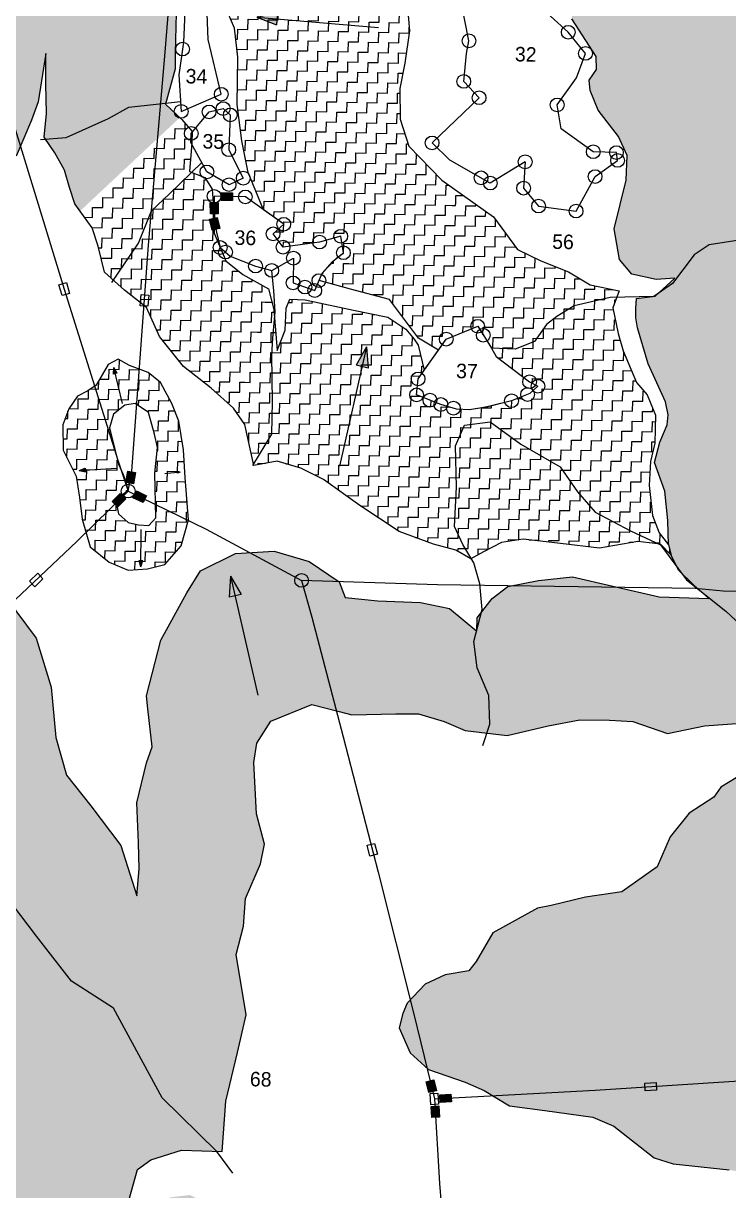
# Model space of a CAD drawing. Header units: metres. Extents: x 295578 to 298229, y 2015397 to 2018945.
# Drawn here: x 297171 to 297608, y 2016627 to 2017348 of the extents above; entities that cross this region are included whole.
import ezdxf
from ezdxf.enums import TextEntityAlignment as Align

# ---------------------------------------------------------------- set-up
doc = ezdxf.new("R2010")
doc.units = ezdxf.units.M
for name, color, linetype in [('LINE_WATER', 4, 'Continuous'), ('POLY_HATCH', 12, 'Continuous'), ('POLY_PARCEL', 6, 'Continuous'), ('SYM_ARROW', 1, 'Continuous'), ('SYM_STONE', 1, 'Continuous'), ('TEXT_PARCEL', 7, 'Continuous')]:
    doc.layers.add(name, color=color, linetype=linetype)
doc.styles.add('TEXT_MAP', font='KRDEV050.TTF', dxfattribs={"height": 1.8})
pattern_1 = [(358.71647, (295310.87, 2014951.165), (6.372637, 6.093331), [6.234548, -6.234548]), (88.71647, (295317.103, 2014951.025), (-6.093331, 6.372637), [6.234548, -6.234548])]

# ---------------------------------------------------------------- blocks, each defined once
blk = doc.blocks.new('ARROWASPECT')
h = blk.add_hatch(color=256)
h.paths.add_polyline_path([(2.85, -2.85), (3.72, -1.98), (0, 0)])
h.paths.add_polyline_path([(0, 0), (1.98, -3.72), (2.85, -2.85)])
for points in [[(0, 0), (17.15, -17.15)], [(0, 0), (1.98, -3.72)], [(0, 0), (3.72, -1.98)], [(3.72, -1.98), (1.98, -3.72)]]:
    blk.add_lwpolyline(points)
blk = doc.blocks.new('STONE')
blk.add_circle((0, 0), 0.851)
blk = doc.blocks.new('STONESQUARE')
blk.add_lwpolyline([(-0.7, 0.48), (0.7, 0.48), (0.7, -0.48), (-0.7, -0.48)], close=True)
blk = doc.blocks.new('STONESQUAREFILLED')
blk.add_hatch(color=256).paths.add_polyline_path([(0.7, -0.48), (0.7, 0.48), (-0.7, 0.48), (-0.7, -0.48)])
blk.add_lwpolyline([(-0.7, 0.48), (0.7, 0.48), (0.7, -0.48), (-0.7, -0.48)], close=True)
blk = doc.blocks.new('45')
at = {"layer": 'POLY_HATCH'}
h = blk.add_hatch(dxfattribs=at)
h.set_pattern_fill('ZIGZAG', color=256, scale=49.876386, angle=-1.28353, style=0)
h.set_pattern_definition(pattern_1)
h.paths.add_polyline_path([(297868.85, 2017483.37), (297869.89, 2017494.14), (297872.93, 2017505.69), (297878.69, 2017515.19), (297888.61, 2017526.5), (297895.93, 2017534.39), (297899.66, 2017541.11), (297905.07, 2017552.46), (297910.54, 2017572.2), (297909.28, 2017593.26), (297905.9, 2017613.39), (297907.66, 2017627.06), (297914.25, 2017643.8), (297933.72, 2017667.74), (297940.62, 2017680.65), (297942.37, 2017695.68), (297478.28, 2017588.64), (297489.49, 2017579.08), (297501.68, 2017577.32), (297518.72, 2017576.57), (297544.18, 2017571.19), (297516.69, 2017568.84), (297496.74, 2017571.88), (297492.11, 2017567.58), (297471.2, 2017561.01), (297461.65, 2017551.46), (297451.65, 2017535.39), (297448.45, 2017524.72), (297448.44, 2017507.69), (297449.79, 2017501.74), (297457.67, 2017486.54), (297493.84, 2017446.48), (297501.66, 2017431.5), (297501, 2017418.55), (297502.45, 2017400.38), (297510.75, 2017388.96), (297523.51, 2017379.42), (297514.83, 2017372.58), (297510.88, 2017361.93), (297510.65, 2017351.29), (297525.7, 2017328), (297525.89, 2017319.85), (297521.29, 2017313.29), (297521.89, 2017306.98), (297526.8, 2017294.66), (297531.36, 2017288.81), (297900.3, 2017242.36), (297896.43, 2017250.2), (297897.1, 2017268.21), (297898.98, 2017292.84), (297897.74, 2017308.69), (297896.28, 2017337.62), (297890.2, 2017349.97), (297878.79, 2017371.73), (297876.88, 2017380.98), (297876.25, 2017399.86), (297871.81, 2017409.26), (297869.25, 2017418.56), (297870.31, 2017436.14), (297873.82, 2017451.37), (297869.96, 2017467.78)])
h = blk.add_hatch(dxfattribs=at)
h.set_pattern_fill('ZIGZAG', color=256, scale=49.876386, angle=-1.28353, style=0)
h.set_pattern_definition(pattern_1)
h.paths.add_polyline_path([(297944.29, 2017159.83), (297935.21, 2017167.69), (297930.99, 2017174.44), (297924.46, 2017195.56), (297914.62, 2017211.56), (297910.4, 2017229.47), (297901.11, 2017240.73), (297900.3, 2017242.36), (297531.36, 2017288.81), (297539.42, 2017278.45), (297544.81, 2017266.63), (297544.1, 2017251.47), (297536.75, 2017221.27), (297540.03, 2017202.32), (297547.61, 2017193.26), (297562.74, 2017189.96), (297574.25, 2017190.81), (297562.08, 2017179.82), (297550.6, 2017178.36), (297550.19, 2017172.12), (297550.06, 2017166.42), (297551.28, 2017160.14), (297557.87, 2017137.92), (297568.49, 2017114.31), (297570.22, 2017106.4), (297569.53, 2017100.22), (297564.94, 2017089.46), (297561.66, 2017076.76), (297568.07, 2017059.23), (297569.84, 2017040.99), (297570.32, 2017025.93), (297572.09, 2017019.64), (297576.63, 2017010.2), (297585.94, 2017001), (298137.38, 2016986.18), (298137.71, 2016987.38), (298136.35, 2016990.86), (298151.81, 2017002.9), (298137.61, 2017036.32), (298121.1, 2017073.15), (298104.82, 2017109.49), (298094.54, 2017132.42), (298082.91, 2017158.11), (298072.74, 2017180.14), (298060.91, 2017205.74), (298034.01, 2017269.39), (298033.73, 2017286.04), (298033.22, 2017317.55), (298032.88, 2017338.26), (298031.89, 2017352.26), (298029.11, 2017376.64), (298029.63, 2017384.38), (298030.42, 2017395.82), (298031.25, 2017407.97), (298032.23, 2017422.37), (298033.75, 2017431.81), (298036.88, 2017447.95), (298044.8, 2017488.72), (298050.05, 2017517.61), (298058.82, 2017571.86), (298061.68, 2017588.91), (298052.17, 2017579.57), (298037.48, 2017566.44), (298026.73, 2017548.03), (298019.15, 2017530.29), (298013.05, 2017511.82), (298010.85, 2017497.39), (298010.15, 2017477.75), (298010.04, 2017461.14), (298006.04, 2017447.9), (298003.5, 2017440.67), (297997.92, 2017427.73), (297990.06, 2017419.07), (297989.53, 2017401), (297992.96, 2017382.84), (297993.01, 2017367.54), (297991.3, 2017356.77), (297986.37, 2017343.02), (297977.45, 2017328.31), (297973.98, 2017309.55), (297978.63, 2017286.75), (297984.51, 2017271.08), (297984.92, 2017253.78), (297980.16, 2017237.16), (297980.01, 2017218.69), (297984.24, 2017194.06), (297982.16, 2017183.82), (297975.65, 2017165.16), (297975.26, 2017153.82), (297978.63, 2017144.83), (297978.26, 2017134.02), (297974.43, 2017128.17), (297963.72, 2017127.75), (297957.66, 2017135.97), (297950.34, 2017151.31)])
h = blk.add_hatch(dxfattribs=at)
h.set_pattern_fill('ZIGZAG', color=256, scale=49.876386, angle=-1.28353, style=0)
h.set_pattern_definition(pattern_1)
h.paths.add_polyline_path([(298092.54, 2016819.26), (298078.99, 2016820.5), (298063.58, 2016822.49), (298061.97, 2016824.17), (298062.41, 2016828.76), (298065.23, 2016837.24), (298077.83, 2016857), (298094.36, 2016875.68), (298106.56, 2016891.84), (298114.26, 2016909.05), (298125.09, 2016922.93), (298135.19, 2016933.55), (298133.65, 2016938.18), (298133.21, 2016947.72), (298134.8, 2016959.84), (298133.78, 2016973.34), (298137.38, 2016986.18), (297585.94, 2017001), (297595.27, 2016992.84), (297564.67, 2016993.87), (297535.92, 2017000.39), (297510.96, 2017006.14), (297489.97, 2017003.84), (297471.03, 2017000.12), (297461.34, 2016992.73), (297451.91, 2016980.84), (297451.89, 2016972.55), (297434.91, 2016986.51), (297416.99, 2016990.27), (297390.54, 2016991.21), (297370.34, 2016993.39), (297366.58, 2017003.15), (297348, 2017015.66), (297326.51, 2017022.02), (297302.43, 2017020.49), (297280.91, 2017009.91), (297272.47, 2016996.27), (297256.41, 2016966.9), (297247.51, 2016932.54), (297248.2, 2016924.57), (297250.96, 2016901.01), (297247.45, 2016891.06), (297241.53, 2016866.31), (297242.53, 2016841.74), (297243.03, 2016825.49), (297241.45, 2016808.93), (297231.59, 2016839.92), (297212.94, 2016864.53), (297197.96, 2016883.53), (297191.39, 2016906.84), (297188.45, 2016938.01), (297179.27, 2016968.29), (297160.62, 2016993.25), (297139.99, 2017006.84), (297123.92, 2017023.1), (297115.2, 2017043.35), (297107.35, 2017071.52), (297096.49, 2017088.7), (297076.97, 2017105.73), (297066.39, 2017119.79), (297062.47, 2017138.2), (297065.23, 2017160.95), (297071.79, 2017183.27), (297072.33, 2017199.51), (297068.29, 2017212.38), (297066.78, 2017230.05), (297070.04, 2017244.15), (297079.38, 2017267.44), (297080.63, 2017299.9), (297074.28, 2017317.67), (297080.63, 2017315.46), (297088.67, 2017300.69), (297090.96, 2017278.63), (297098.43, 2017262.29), (297111.82, 2017249.79), (297130.23, 2017247.79), (297144.61, 2017243.75), (297153.54, 2017245.67), (297166.88, 2017266.32), (297176.28, 2017288.65), (297180.38, 2017299.96), (297185.16, 2017329.82), (297185.14, 2017310.99), (297185.66, 2017292.69), (297184.14, 2017278.13), (297190.69, 2017268.44), (297196.69, 2017257.7), (297199.77, 2017247.02), (297203.13, 2017236.87), (297206.38, 2017232.37), (297268.1, 2017290.14), (297259.29, 2017298.45), (297265.26, 2017320.22), (297265.21, 2017330.07), (297265.76, 2017354.71), (297261.57, 2017361.85), (297260.78, 2017387.88), (297253.54, 2017407.49), (297241.23, 2017420.91), (297230.35, 2017440.41), (297208.38, 2017465.41), (297168.89, 2017501.89), (297167.7, 2017497.54), (297140.91, 2017527.56), (297133.46, 2017537.85), (297130.2, 2017551.62), (297123.32, 2017562.45), (297120.31, 2017563.74), (297105.07, 2017568.74), (297085.27, 2017566.17), (297072.72, 2017559.24), (297063.63, 2017545.21), (297060.64, 2017521.73), (297058.66, 2017496.18), (297048.3, 2017486.28), (297036.25, 2017475.05), (297018.91, 2017459.56), (297000.74, 2017450.49), (296973.37, 2017440.7), (296947.02, 2017439.37), (296929.36, 2017434.56), (296916.47, 2017426), (296904.79, 2017406.27), (296903.81, 2017399.18), (296904.94, 2017388.38), (296909.74, 2017370.2), (296918.94, 2017352.75), (296936.79, 2017338.83), (296948.34, 2017328.16), (296956.86, 2017316.75), (296964.03, 2017294.13), (296964.15, 2017287.16), (296978.96, 2017275.05), (296992.25, 2017265.62), (297000.5, 2017242.17), (296999.21, 2017221.66), (296999.11, 2017204.81), (297006.02, 2017183.02), (297010.15, 2017170.17), (297011.07, 2017149.89), (297012.62, 2017121.38), (297018.18, 2017101.02), (297022.72, 2017086.1), (297028.71, 2017084.34), (297038.89, 2017070.77), (297052.61, 2017041.28), (297065.4, 2017022), (297073.47, 2016997.75), (297085.96, 2016975.24), (297105.86, 2016940.38), (297118.34, 2016928.05), (297125.53, 2016917.7), (297135.1, 2016897.43), (297136.07, 2016878.42), (297139.95, 2016855.17), (297149.59, 2016837.42), (297158.34, 2016824.25), (297167.5, 2016798.34), (297150.13, 2016820.27), (297120.77, 2016828.61), (297092.54, 2016831.79), (297077.36, 2016826.81), (297059.65, 2016817.21), (297052.67, 2016806.01), (297050.57, 2016784.61), (297052.5, 2016756.77), (297048.48, 2016732.89), (297039.99, 2016705.75), (297026.17, 2016680.46), (297024.46, 2016666.13), (297024.31, 2016628.24), (297022.22, 2016607.44), (297015.49, 2016586.83), (297012.15, 2016572.31), (297014.44, 2016539.26), (297016.82, 2016518.97), (297020.55, 2016511.53), (297032, 2016481.91), (297041.41, 2016460.61), (297048.78, 2016436.08), (297051.34, 2016419.48), (297051.67, 2016410.14), (297970.49, 2016304.25), (297971, 2016326.85), (297970.4, 2016342.65), (297973.07, 2016355.02), (297977.49, 2016366.8), (297974.76, 2016391.5), (297980.16, 2016411.06), (297982.88, 2016422.48), (297994.54, 2016471.46), (298002.73, 2016505.86), (298011.91, 2016544.75), (298017.75, 2016572.16), (298027.09, 2016615.96), (298032.82, 2016642.86), (298043, 2016690.62), (298039.98, 2016694), (298034.26, 2016702.67), (298027.82, 2016709.06), (298025.6, 2016712.72), (298022.14, 2016719.7), (298021.91, 2016723.98), (298022.3, 2016726.6), (298023, 2016728.55), (298025.03, 2016731.14), (298028.05, 2016734.03), (298032.03, 2016735.58), (298035.77, 2016740.75), (298041.16, 2016746.55), (298049.83, 2016751.94), (298056.75, 2016752.77), (298063.35, 2016753.03), (298077.11, 2016785.22)])
h.paths.add_polyline_path([(297883.62, 2016904.92), (297856.35, 2016913.64), (297831.97, 2016926.03), (297803.86, 2016932.09), (297791.33, 2016929.87), (297779.25, 2016920.17), (297768.8, 2016917.25), (297730.12, 2016918.74), (297715.78, 2016919.69), (297701.9, 2016913.14), (297680.22, 2016896.38), (297659.89, 2016894.65), (297638.96, 2016893.56), (297616.91, 2016884.7), (297602.66, 2016875.98), (297598.47, 2016869.84), (297583.18, 2016860.04), (297571.3, 2016845.34), (297563.39, 2016826.81), (297541.51, 2016811.4), (297518.96, 2016808.16), (297497.75, 2016802.91), (297489.28, 2016801.23), (297461.78, 2016785.95), (297451.33, 2016768.3), (297446.84, 2016762.41), (297432.25, 2016760.03), (297419.8, 2016754.16), (297408.71, 2016742.6), (297406.1, 2016736.02), (297403.68, 2016727.21), (297410.48, 2016711.81), (297421.92, 2016701.58), (297444.65, 2016693.69), (297456.36, 2016688.51), (297471.91, 2016679.05), (297493.77, 2016676.1), (297523.58, 2016671.98), (297536.51, 2016666.52), (297561.44, 2016646.77), (297573.18, 2016643.06), (297607.83, 2016639.34), (297621.47, 2016637.49), (297647.42, 2016630.26), (297660.7, 2016618.4), (297677.4, 2016612.55), (297703.06, 2016614.43), (297730.49, 2016612.81), (297762.98, 2016601.02), (297771.3, 2016598.53), (297783.15, 2016599.74), (297795.73, 2016600.44), (297798.94, 2016578.72), (297800.94, 2016574.64), (297800, 2016561.84), (297799.09, 2016550), (297797.4, 2016540.69), (297791.84, 2016524.41), (297787.93, 2016516.87), (297783.21, 2016510.58), (297780.71, 2016500.4), (297779.74, 2016487.04), (297775.79, 2016477.38), (297766.38, 2016471.1), (297759.21, 2016470.29), (297746.43, 2016473.49), (297743.26, 2016471.09), (297742.6, 2016463.48), (297727.6, 2016461.38), (297697.01, 2016460.11), (297674.28, 2016451.03), (297662.55, 2016450.15), (297646.64, 2016453.13), (297633.98, 2016461.53), (297615.43, 2016468.12), (297593.1, 2016475.18), (297576.43, 2016485.79), (297569.72, 2016483.83), (297547.07, 2016481.74), (297530.49, 2016485.22), (297519.23, 2016490.5), (297498.51, 2016489.99), (297485.42, 2016488.51), (297470.85, 2016491.27), (297460.49, 2016493.13), (297433.36, 2016508.67), (297419.94, 2016514.21), (297387.65, 2016517.05), (297377.75, 2016519.25), (297362.64, 2016526.9), (297356.16, 2016529.66), (297347.31, 2016548.21), (297341.32, 2016564.81), (297311.34, 2016597.8), (297301.17, 2016606.14), (297290.15, 2016615.74), (297274.41, 2016623.89), (297261.49, 2016622.3), (297251.21, 2016609.12), (297243.48, 2016584.67), (297226.61, 2016558.96), (297221.15, 2016565.76), (297232.14, 2016582.67), (297235.73, 2016589.76), (297236.46, 2016620.42), (297241.89, 2016639.62), (297250.14, 2016645.67), (297269.1, 2016651.57), (297294.36, 2016650.69), (297296.62, 2016681.82), (297303.86, 2016712.06), (297309.06, 2016735.33), (297303.01, 2016772.7), (297307.46, 2016790.06), (297308.78, 2016807.18), (297318.01, 2016828.63), (297320.47, 2016840.74), (297315.58, 2016859.55), (297313.79, 2016891.26), (297315.62, 2016903.37), (297324.35, 2016916.9), (297349.68, 2016927.3), (297366.75, 2016922.87), (297374.5, 2016920.82), (297401.68, 2016921.46), (297415.72, 2016921.46), (297431.54, 2016916.74), (297444.52, 2016911.15), (297470.51, 2016908.07), (297495.93, 2016914.05), (297515.48, 2016917.69), (297533.9, 2016917.59), (297548.23, 2016916.65), (297569.68, 2016909.24), (297592.58, 2016914.03), (297618.22, 2016915.95), (297635.33, 2016913.7), (297650.46, 2016915.57), (297673.74, 2016923.47), (297683.87, 2016929.79), (297701.52, 2016932.55), (297733.02, 2016931.22), (297757.34, 2016930.05), (297774.97, 2016936.83), (297789.88, 2016947.41), (297814.2, 2016946.24), (297829.94, 2016938.4), (297847.17, 2016927.11), (297865.85, 2016921.67), (297880.11, 2016916.99), (297891.86, 2016910.35), (297912.05, 2016905.84), (297940.02, 2016886.51), (297918, 2016892.62)], flags=16)
h.paths.add_polyline_path([(297303.62, 2016520.45), (297305.9, 2016514.36), (297304.98, 2016500.49), (297299.86, 2016487.92), (297294.54, 2016466.3), (297288.87, 2016456.16), (297283.39, 2016454.47), (297275.07, 2016460.7), (297273.98, 2016466.16), (297274.29, 2016480.04), (297269.85, 2016497.65), (297268.54, 2016520.02), (297274.26, 2016532.58), (297296.53, 2016527.85)], flags=16)
h.paths.add_polyline_path([(297146.44, 2017279.91), (297137.49, 2017272.43), (297130.93, 2017273.95), (297126.34, 2017277.34), (297120.91, 2017279.93), (297115.63, 2017289.38), (297115.95, 2017303.9), (297112.47, 2017319.89), (297112.48, 2017332.77), (297117.08, 2017342), (297127.34, 2017346.43), (297132.59, 2017348.23), (297142.73, 2017347.18), (297150.89, 2017343.98), (297153.29, 2017340.64), (297156.42, 2017333.16), (297157.11, 2017327.11), (297154.07, 2017314.02), (297150.56, 2017304.5), (297148.69, 2017294.67)], flags=16)
h = blk.add_hatch(dxfattribs=at)
h.set_pattern_fill('ZIGZAG', color=256, scale=49.876386, angle=-1.28353, style=0)
h.set_pattern_definition(pattern_1)
h.paths.add_polyline_path([(297445.26, 2017240.75), (297430.15, 2017251.42), (297409.68, 2017272.53), (297404.34, 2017289.22), (297404.21, 2017308.08), (297407.29, 2017323.77), (297410.18, 2017343.8), (297408.45, 2017363.25), (297402.23, 2017389.85), (297396.53, 2017414.7), (297395.7, 2017438.71), (297397.87, 2017449.46), (297313.59, 2017476.63), (297311.88, 2017468.48), (297311.57, 2017454.54), (297315.04, 2017435.42), (297311.05, 2017431.4), (297300.9, 2017424.37), (297292.44, 2017414.39), (297289.27, 2017398.46), (297292.54, 2017369.24), (297296.01, 2017359.43), (297301.97, 2017345.45), (297303.91, 2017327.46), (297303.56, 2017298.28), (297306.44, 2017275.78), (297310.28, 2017256.21), (297319.75, 2017233.16), (297332.34, 2017224.21), (297325.73, 2017218.25), (297331.92, 2017210.03), (297354.51, 2017213.15), (297367.66, 2017216.73), (297369.24, 2017206.61), (297365.06, 2017203.16), (297356.15, 2017193.98), (297354.21, 2017189.48)])
h = blk.add_hatch(dxfattribs=at)
h.set_pattern_fill('ZIGZAG', color=256, scale=49.876386, angle=-1.28353, style=0)
h.set_pattern_definition(pattern_1)
h.paths.add_polyline_path([(297322.84, 2017184.2), (297307.13, 2017193.04), (297296.63, 2017201.49), (297289.34, 2017218.63), (297289.28, 2017228.49), (297288.03, 2017245.91), (297283.53, 2017253.13), (297274.02, 2017256.9), (297275.51, 2017274.39), (297275.67, 2017281.51), (297269.25, 2017289.04), (297268.1, 2017290.14), (297206.38, 2017232.37), (297213.81, 2017222.05), (297217.67, 2017210.56), (297221.43, 2017194.56), (297233.79, 2017183.41), (297247.49, 2017172.76), (297255.45, 2017154.82), (297270.3, 2017136.19), (297287.39, 2017122.81), (297301.32, 2017110.56), (297303.42, 2017107.52)])
h = blk.add_hatch(dxfattribs=at)
h.set_pattern_fill('ZIGZAG', color=256, scale=49.876386, angle=-1.28353, style=0)
h.set_pattern_definition(pattern_1)
h.paths.add_polyline_path([(297561.92, 2017088.78), (297562.31, 2017106.16), (297557.16, 2017118.77), (297550.49, 2017126.39), (297542.22, 2017145.86), (297539.2, 2017156.53), (297535.99, 2017172.49), (297539.76, 2017183), (297521.89, 2017186.66), (297508.47, 2017194.84), (297491.48, 2017201.47), (297476.95, 2017208.58), (297462.08, 2017228.85), (297445.06, 2017240.89), (297436.55, 2017235.84), (297432.4, 2017233.51), (297400.82, 2017215.73), (297375.55, 2017201.5), (297369.24, 2017197.95), (297358.78, 2017196.69), (297356.15, 2017193.98), (297354.21, 2017189.48), (297373.73, 2017184.15), (297397.82, 2017177.64), (297415.79, 2017153.82), (297428.03, 2017146.26), (297432.91, 2017153.14), (297452.32, 2017161.1), (297460.78, 2017147.53), (297463.76, 2017142.31), (297484.45, 2017126.81), (297489.63, 2017123.98), (297484.64, 2017119.46), (297473.26, 2017115.08), (297460.72, 2017111.82), (297458.27, 2017111.22), (297452.45, 2017110.3), (297447.3, 2017109.48), (297439.32, 2017109.87), (297429.59, 2017112.71), (297414.51, 2017118.69), (297415.44, 2017128.53), (297419.24, 2017133.88), (297415.53, 2017149.48), (297413.13, 2017153.11), (297407.93, 2017159.33), (297396.66, 2017166.65), (297375.49, 2017171.08), (297345.6, 2017177.38), (297336.23, 2017177.96), (297333.85, 2017172.31), (297333.27, 2017158.64), (297328.33, 2017146.15), (297326.15, 2017171.39), (297322.88, 2017184.06), (297320.78, 2017176.08), (297316.07, 2017157.47), (297312.93, 2017145.07), (297305, 2017114.07), (297300.99, 2017110.85), (297301.32, 2017110.56), (297308.39, 2017100.33), (297313.8, 2017075.02), (297328.33, 2017077.61), (297342.97, 2017073.3), (297357.02, 2017066.36), (297379.35, 2017050.21), (297403.82, 2017034.28), (297425.02, 2017026.38), (297438.87, 2017022.62), (297448.18, 2017017.38), (297455.84, 2017021.71), (297466.99, 2017027.3), (297480.44, 2017029.38), (297503.62, 2017026.74), (297527.58, 2017023.82), (297551.44, 2017028.06), (297565.34, 2017026.42), (297572.09, 2017019.64), (297570.32, 2017025.93), (297564.5, 2017033.4), (297560.39, 2017044.09), (297558.35, 2017062.73), (297559.22, 2017077.38)])
h = blk.add_hatch(dxfattribs=at)
h.set_pattern_fill('ZIGZAG', color=256, scale=49.876386, angle=-1.28353, style=0)
h.set_pattern_definition(pattern_1)
h.paths.add_polyline_path([(297267.47, 2017102.49), (297263.14, 2017113.43), (297256.11, 2017126.28), (297248.41, 2017132.5), (297237.02, 2017136.91), (297229.85, 2017140.66), (297223.77, 2017137.47), (297216.42, 2017124.68), (297211.23, 2017121.21), (297204.8, 2017117.9), (297199.38, 2017110.03), (297195.82, 2017100.24), (297196.02, 2017084.51), (297203.94, 2017068.47), (297205.99, 2017055.2), (297207.63, 2017041.78), (297212.63, 2017024.7), (297224.47, 2017015.15), (297236.23, 2017010.19), (297248.12, 2017011.03), (297258.85, 2017013.74), (297268.91, 2017025.37), (297273.42, 2017041.32), (297271.38, 2017067.57), (297270.38, 2017084.63)])
h.paths.add_polyline_path([(297224.56, 2017098.31), (297227.11, 2017106.65), (297234.16, 2017112.38), (297240.37, 2017113.27), (297248.8, 2017107.78), (297252.48, 2017094.45), (297254.36, 2017086.06), (297252.53, 2017070.21), (297253.24, 2017042.67), (297248.97, 2017037.86), (297242.51, 2017038.38), (297236.07, 2017039.67), (297230.1, 2017045.12), (297228.56, 2017053.09), (297236.22, 2017059.84), (297233.05, 2017069.48), (297230.25, 2017075.81)], flags=16)
at = {"layer": 'LINE_WATER'}
for points in [[(297614.09, 2017214.35), (297595.44, 2017211.39), (297586.15, 2017205.3), (297572.8, 2017187.6), (297561.36, 2017179.43), (297534.32, 2017178.91), (297512.1, 2017173.7), (297501.26, 2017167.2), (297494.96, 2017162.28), (297487.4, 2017151.77), (297475.47, 2017146.97), (297460.78, 2017147.53)], [(297181.99, 2017276.52), (297197.79, 2017277.85), (297223.96, 2017289.63), (297236.5, 2017296.66), (297268.54, 2017300.01)], [(297226.12, 2017188.12), (297242.43, 2017212.49), (297250.59, 2017232.53), (297261.69, 2017242.98), (297281.7, 2017262.32)], [(297313.23, 2017074.98), (297324.93, 2017094.4), (297325.38, 2017114.63), (297324.9, 2017143.32), (297325.62, 2017153.75), (297327.11, 2017170.02), (297326.27, 2017182.97), (297324.97, 2017195.64)], [(297455.53, 2016901.77), (297459.93, 2016915.12), (297459.15, 2016932.69), (297451.92, 2016949.82), (297449.95, 2016966.24), (297455.08, 2016986.01), (297453.67, 2017001.84), (297449.86, 2017014.79), (297443.09, 2017026.06), (297438.07, 2017037.29), (297439.16, 2017061.51), (297438.57, 2017087.26), (297444.13, 2017100), (297459.99, 2017101.99), (297479, 2017088.11), (297503.29, 2017074.11), (297514.07, 2017058.66), (297524.92, 2017046.13), (297546.92, 2017034.52), (297565.47, 2017025.92), (297581.57, 2017004.23), (297605.74, 2016984.97), (297620.66, 2016971.18)], [(297300.84, 2016637.41), (297290.99, 2016650.8), (297257.25, 2016683.97), (297227.04, 2016739.35), (297201.05, 2016756.14), (297179.36, 2016783.97), (297164.58, 2016803.55), (297151.62, 2016820.47)]]:
    blk.add_lwpolyline(points, dxfattribs=at)
at = {"layer": 'POLY_HATCH'}
for p, q in [((297229.85, 2017140.66), (297223.77, 2017137.47)), ((297237.02, 2017136.91), (297229.85, 2017140.66)), ((297223.77, 2017137.47), (297216.42, 2017124.68)), ((297248.41, 2017132.5), (297237.02, 2017136.91)), ((297256.11, 2017126.28), (297248.41, 2017132.5)), ((297216.42, 2017124.68), (297211.23, 2017121.21)), ((297263.14, 2017113.43), (297256.11, 2017126.28)), ((297204.8, 2017117.9), (297199.38, 2017110.03)), ((297211.23, 2017121.21), (297204.8, 2017117.9)), ((297267.47, 2017102.49), (297263.14, 2017113.43)), ((297199.38, 2017110.03), (297195.82, 2017100.24)), ((297195.82, 2017100.24), (297196.02, 2017084.51)), ((297270.38, 2017084.63), (297267.47, 2017102.49)), ((297196.02, 2017084.51), (297203.94, 2017068.47)), ((297271.38, 2017067.57), (297270.38, 2017084.63)), ((297203.94, 2017068.47), (297205.99, 2017055.2)), ((297273.42, 2017041.32), (297271.38, 2017067.57)), ((297205.99, 2017055.2), (297207.63, 2017041.78)), ((297207.63, 2017041.78), (297212.63, 2017024.7)), ((297268.91, 2017025.37), (297273.42, 2017041.32)), ((297212.63, 2017024.7), (297224.47, 2017015.15)), ((297258.85, 2017013.74), (297268.91, 2017025.37)), ((297224.47, 2017015.15), (297236.23, 2017010.19)), ((297236.23, 2017010.19), (297248.12, 2017011.03)), ((297248.12, 2017011.03), (297258.85, 2017013.74))]:
    blk.add_line(p, q, dxfattribs=at)
for points in [[(297408.45, 2017363.25), (297410.18, 2017343.8), (297407.29, 2017323.77), (297404.21, 2017308.08), (297404.34, 2017289.22), (297409.68, 2017272.53), (297430.15, 2017251.42), (297462.08, 2017228.85), (297476.95, 2017208.58), (297491.48, 2017201.47), (297508.47, 2017194.84), (297521.89, 2017186.66), (297539.76, 2017183), (297535.99, 2017172.49), (297539.2, 2017156.53), (297542.22, 2017145.86), (297550.49, 2017126.39), (297557.16, 2017118.77), (297562.31, 2017106.16), (297561.92, 2017088.78), (297559.22, 2017077.38), (297558.35, 2017062.73), (297560.39, 2017044.09), (297564.5, 2017033.4), (297570.32, 2017025.93), (297569.84, 2017040.99), (297568.07, 2017059.23), (297561.66, 2017076.76), (297564.94, 2017089.46), (297569.53, 2017100.22), (297570.22, 2017106.4), (297568.49, 2017114.31), (297557.87, 2017137.92), (297551.28, 2017160.14), (297550.06, 2017166.42), (297550.19, 2017172.12), (297550.6, 2017178.36), (297562.08, 2017179.82), (297574.25, 2017190.81)], [(297332.34, 2017224.21), (297319.75, 2017233.16), (297310.28, 2017256.21), (297306.44, 2017275.78), (297303.56, 2017298.28), (297303.91, 2017327.46), (297301.97, 2017345.45), (297296.01, 2017359.43)], [(297265.76, 2017354.71), (297265.21, 2017330.07), (297265.26, 2017320.22), (297259.29, 2017298.45), (297269.25, 2017289.04), (297275.67, 2017281.51), (297275.51, 2017274.39), (297274.02, 2017256.9), (297283.53, 2017253.13), (297288.03, 2017245.91), (297289.28, 2017228.49), (297289.34, 2017218.63), (297296.63, 2017201.49), (297307.13, 2017193.04), (297322.84, 2017184.2), (297326.15, 2017171.39), (297328.33, 2017146.15), (297333.27, 2017158.64)], [(297574.25, 2017190.81), (297562.74, 2017189.96), (297547.61, 2017193.26), (297540.03, 2017202.32), (297536.75, 2017221.27), (297544.1, 2017251.47), (297544.81, 2017266.63), (297539.42, 2017278.45), (297526.8, 2017294.66), (297521.89, 2017306.98), (297521.29, 2017313.29), (297525.89, 2017319.85), (297525.7, 2017328), (297510.65, 2017351.29)], [(297570.32, 2017025.93), (297572.09, 2017019.64), (297565.34, 2017026.42), (297551.44, 2017028.06), (297527.58, 2017023.82), (297503.62, 2017026.74), (297480.44, 2017029.38), (297466.99, 2017027.3), (297455.84, 2017021.71), (297448.18, 2017017.38), (297438.87, 2017022.62), (297425.02, 2017026.38), (297403.82, 2017034.28), (297379.35, 2017050.21), (297357.02, 2017066.36), (297342.97, 2017073.3), (297328.33, 2017077.61), (297313.8, 2017075.02), (297308.39, 2017100.33), (297301.32, 2017110.56), (297287.39, 2017122.81), (297270.3, 2017136.19), (297255.45, 2017154.82), (297247.49, 2017172.76), (297233.79, 2017183.41), (297221.43, 2017194.56), (297217.67, 2017210.56), (297213.81, 2017222.05), (297203.13, 2017236.87), (297199.77, 2017247.02), (297196.69, 2017257.7), (297190.69, 2017268.44), (297184.14, 2017278.13), (297185.66, 2017292.69), (297185.14, 2017310.99), (297185.16, 2017329.82), (297180.38, 2017299.96), (297176.28, 2017288.65), (297166.88, 2017266.32)], [(297160.62, 2016993.25), (297179.27, 2016968.29), (297188.45, 2016938.01), (297191.39, 2016906.84), (297197.96, 2016883.53), (297212.94, 2016864.53), (297231.59, 2016839.92), (297241.45, 2016808.93), (297243.03, 2016825.49), (297242.53, 2016841.74), (297241.53, 2016866.31), (297247.45, 2016891.06), (297250.96, 2016901.01), (297248.2, 2016924.57), (297247.51, 2016932.54), (297256.41, 2016966.9), (297272.47, 2016996.27), (297280.91, 2017009.91), (297302.43, 2017020.49), (297326.51, 2017022.02), (297348, 2017015.66), (297366.58, 2017003.15), (297370.34, 2016993.39), (297390.54, 2016991.21), (297416.99, 2016990.27), (297434.91, 2016986.51), (297451.89, 2016972.55), (297451.91, 2016980.84), (297461.34, 2016992.73), (297471.03, 2017000.12), (297489.97, 2017003.84), (297510.96, 2017006.14), (297535.92, 2017000.39), (297564.67, 2016993.87), (297595.27, 2016992.84), (297585.94, 2017001), (297576.63, 2017010.2), (297572.09, 2017019.64)], [(297415.53, 2017149.48), (297419.24, 2017133.88), (297428.03, 2017146.26), (297415.79, 2017153.82), (297397.82, 2017177.64), (297373.73, 2017184.15), (297354.21, 2017189.48), (297356.15, 2017193.98), (297365.06, 2017203.16), (297369.24, 2017206.61), (297367.66, 2017216.73), (297354.51, 2017213.15), (297331.92, 2017210.03), (297325.73, 2017218.25), (297332.34, 2017224.21)], [(297333.27, 2017158.64), (297333.85, 2017172.31), (297336.23, 2017177.96), (297345.6, 2017177.38), (297375.49, 2017171.08), (297396.66, 2017166.65), (297407.93, 2017159.33), (297413.13, 2017153.11)], [(297428.03, 2017146.26), (297432.91, 2017153.14), (297452.32, 2017161.1), (297460.78, 2017147.53), (297463.76, 2017142.31), (297484.45, 2017126.81), (297489.63, 2017123.98), (297484.64, 2017119.46), (297473.26, 2017115.08), (297460.72, 2017111.82), (297458.27, 2017111.22)], [(297413.13, 2017153.11), (297415.53, 2017149.48)], [(297458.27, 2017111.22), (297452.45, 2017110.3), (297447.3, 2017109.48), (297439.32, 2017109.87), (297429.59, 2017112.71), (297414.51, 2017118.69), (297415.44, 2017128.53), (297419.24, 2017133.88)], [(297253.24, 2017042.67), (297252.53, 2017070.21), (297254.36, 2017086.06), (297252.48, 2017094.45), (297248.8, 2017107.78), (297240.37, 2017113.27), (297234.16, 2017112.38), (297227.11, 2017106.65), (297224.56, 2017098.31), (297230.25, 2017075.81), (297233.05, 2017069.48), (297236.22, 2017059.84), (297228.56, 2017053.09), (297230.1, 2017045.12), (297236.07, 2017039.67), (297242.51, 2017038.38), (297248.97, 2017037.86), (297253.24, 2017042.67)], [(297236.46, 2016620.42), (297241.89, 2016639.62), (297250.14, 2016645.67), (297269.1, 2016651.57), (297294.36, 2016650.69), (297296.62, 2016681.82), (297303.86, 2016712.06), (297309.06, 2016735.33), (297303.01, 2016772.7), (297307.46, 2016790.06), (297308.78, 2016807.18), (297318.01, 2016828.63), (297320.47, 2016840.74), (297315.58, 2016859.55), (297313.79, 2016891.26), (297315.62, 2016903.37), (297324.35, 2016916.9), (297349.68, 2016927.3), (297366.75, 2016922.87), (297374.5, 2016920.82), (297401.68, 2016921.46), (297415.72, 2016921.46), (297431.54, 2016916.74), (297444.52, 2016911.15), (297470.51, 2016908.07), (297495.93, 2016914.05), (297515.48, 2016917.69), (297533.9, 2016917.59), (297548.23, 2016916.65), (297569.68, 2016909.24), (297592.58, 2016914.03), (297618.22, 2016915.95)], [(297616.91, 2016884.7), (297602.66, 2016875.98), (297598.47, 2016869.84), (297583.18, 2016860.04), (297571.3, 2016845.34), (297563.39, 2016826.81), (297541.51, 2016811.4), (297518.96, 2016808.16), (297497.75, 2016802.91), (297489.28, 2016801.23), (297461.78, 2016785.95), (297451.33, 2016768.3), (297446.84, 2016762.41), (297432.25, 2016760.03), (297419.8, 2016754.16), (297408.71, 2016742.6), (297406.1, 2016736.02), (297403.68, 2016727.21), (297410.48, 2016711.81), (297421.92, 2016701.58), (297444.65, 2016693.69), (297456.36, 2016688.51), (297471.91, 2016679.05), (297493.77, 2016676.1), (297523.58, 2016671.98), (297536.51, 2016666.52), (297561.44, 2016646.77), (297573.18, 2016643.06), (297607.83, 2016639.34)]]:
    blk.add_lwpolyline(points, dxfattribs=at)
at = {"layer": 'POLY_PARCEL'}
for points in [[(297481.69, 2017262.78), (297460.15, 2017249.63), (297435.05, 2017263.83), (297424.1, 2017274.49), (297453.18, 2017302.44), (297443.73, 2017312.5), (297445.44, 2017329.7), (297446.95, 2017337.62), (297441.82, 2017362.93), (297439.87, 2017377.37), (297436.5, 2017387.86), (297435.36, 2017413.08), (297433.48, 2017430.74), (297429.39, 2017441.13)], [(297481.69, 2017262.78), (297480.74, 2017246.52), (297490.02, 2017235.4), (297513.22, 2017232.36), (297524.91, 2017253.65), (297538.87, 2017263.69), (297538.13, 2017268.47), (297523.85, 2017269.07), (297503.99, 2017283.23), (297501.49, 2017298.02), (297513.35, 2017314.83), (297519.01, 2017329.82), (297508.38, 2017342.93), (297497.39, 2017352.97), (297497.25, 2017371.59), (297490.26, 2017385.19), (297492.92, 2017403.6), (297500.49, 2017403.83), (297501, 2017414.18), (297494, 2017414.33), (297493.64, 2017423.16)], [(297236.13, 2017059.19), (297238.32, 2017071.52), (297248.77, 2017211.22), (297258.72, 2017328.04), (297262.94, 2017379.01)], [(297262.94, 2017379.01), (297271.46, 2017360.05), (297270.4, 2017336.86), (297267.54, 2017316.65), (297268.91, 2017293.94), (297293.72, 2017304.59), (297285.66, 2017338.39), (297284.81, 2017359.75)], [(296999.94, 2017180.13), (297012.81, 2017215.88), (297030.05, 2017262.01), (297121.03, 2017309.32), (297152.98, 2017325.19), (297172.07, 2017264.29), (297196.6, 2017184.05), (297229.67, 2017078.35), (297236.13, 2017059.19)], [(297275.17, 2017280.34), (297286.16, 2017293.66), (297294.89, 2017295.69), (297299.26, 2017291.81), (297298.33, 2017270.25), (297307.3, 2017252.7), (297298.52, 2017248.67), (297284.88, 2017256.54), (297274.82, 2017274.78), (297275.17, 2017280.34)], [(297351.51, 2017183.23), (297356.15, 2017193.98), (297362.52, 2017201.08), (297369.24, 2017206.61), (297367.66, 2017216.73), (297354.51, 2017213.15), (297331.92, 2017210.03), (297325.73, 2017218.25), (297332.34, 2017224.21), (297308.61, 2017241.07), (297289.24, 2017241.46), (297289.61, 2017224.48), (297293.03, 2017209.8), (297299.26, 2017204.49), (297314.91, 2017198.32), (297324.97, 2017195.64), (297338.34, 2017203.22), (297338.13, 2017187.91), (297351.51, 2017183.23)], [(297414.51, 2017118.69), (297415.44, 2017128.53), (297432.91, 2017153.14), (297452.32, 2017161.1), (297460.78, 2017147.53), (297463.76, 2017142.31), (297484.45, 2017126.81), (297489.63, 2017123.98), (297484.64, 2017119.46), (297473.26, 2017115.08), (297458.68, 2017111.29), (297447.3, 2017109.48), (297439.32, 2017109.87), (297429.59, 2017112.71), (297414.51, 2017118.69)], [(297236.13, 2017059.19), (297204.47, 2017027.9), (297135.79, 2016963.3), (297100.24, 2016931.54)], [(297236.13, 2017059.19), (297284.41, 2017035.66), (297343.42, 2017003.94)], [(297692.7, 2016995.75), (297604.07, 2016997.38), (297586.84, 2016998.89), (297427.55, 2017001.17), (297343.42, 2017003.94)], [(297343.42, 2017003.94), (297349.68, 2016981.17), (297369.15, 2016907.13), (297390.67, 2016823.54), (297412.89, 2016735.75), (297425.59, 2016683.29)], [(297425.59, 2016683.29), (297525.06, 2016688.63), (297741.33, 2016702.79), (297964.98, 2016715.17), (298049.29, 2016720.14)], [(297425.59, 2016683.29), (297428.77, 2016630.9), (297433.18, 2016575.46)]]:
    blk.add_lwpolyline(points, dxfattribs=at)
at = {"layer": 'SYM_ARROW'}
for p, xscale, yscale, zscale, rotation in [((297315.7, 2017352.29), 3.115032199452782, 3.115032199452782, 3.115032199452782, 40.15549596671745), ((297383.62, 2017148.36), 3.115032199452781, 3.115032199452781, 3.115032199452781, 302.2393509447878), ((297227.02, 2017135.56), 0.9473724310722007, 0.9473724310722007, 0.9473724310722007, 328.7523543117807), ((297205.89, 2017071.97), 0.9473724310722007, 0.9473724310722007, 0.9473724310722007, 48.68546133290958), ((297268.23, 2017070.98), 0.3878602247277233, 0.3878602247277233, 0.3878602247277233, 231.7025597315763), ((297244.01, 2017012.41), 0.9473724310722007, 0.9473724310722007, 0.9473724310722007, 134.6370516759235), ((297299.47, 2017006.63), 3.115032199452781, 3.115032199452781, 3.115032199452781, 327.9454397739322)]:
    blk.add_blockref('ARROWASPECT', p, dxfattribs=dict(at, xscale=xscale, yscale=yscale, zscale=zscale, rotation=rotation))
at = {"layer": 'SYM_STONE'}
for name, p, xscale, yscale, zscale, rotation in [('STONE', (297446.95, 2017337.62), 4.987638587837511, 4.987638587837511, 4.987638587837511, 358.7164742203505), ('STONE', (297508.38, 2017342.93), 4.987638587837511, 4.987638587837511, 4.987638587837511, 358.7164742203505), ('STONE', (297269.79, 2017332.55), 4.987638587837511, 4.987638587837511, 4.987638587837511, 358.7164742203505), ('STONE', (297519.01, 2017329.82), 4.987638587837511, 4.987638587837511, 4.987638587837511, 358.7164742203505), ('STONE', (297443.73, 2017312.5), 4.987638587837511, 4.987638587837511, 4.987638587837511, 358.7164742203505), ('STONE', (297293.72, 2017304.59), 4.987638587837511, 4.987638587837511, 4.987638587837511, 358.7164742203505), ('STONE', (297453.18, 2017302.44), 4.987638587837511, 4.987638587837511, 4.987638587837511, 358.7164742203505), ('STONE', (297268.91, 2017293.94), 4.987638587837511, 4.987638587837511, 4.987638587837511, 358.7164742203505), ('STONE', (297286.16, 2017293.66), 4.987638587837511, 4.987638587837511, 4.987638587837511, 358.7164742203505), ('STONE', (297294.89, 2017295.69), 4.987638587837511, 4.987638587837511, 4.987638587837511, 358.7164742203505), ('STONE', (297501.49, 2017298.02), 4.987638587837511, 4.987638587837511, 4.987638587837511, 358.7164742203505), ('STONE', (297299.26, 2017291.81), 4.987638587837511, 4.987638587837511, 4.987638587837511, 358.7164742203505), ('STONE', (297275.17, 2017280.34), 4.987638587837511, 4.987638587837511, 4.987638587837511, 358.7164742203505), ('STONE', (297424.1, 2017274.49), 4.987638587837511, 4.987638587837511, 4.987638587837511, 358.7164742203505), ('STONE', (297298.33, 2017270.25), 4.987638587837511, 4.987638587837511, 4.987638587837511, 358.7164742203505), ('STONE', (297523.85, 2017269.07), 4.987638587837511, 4.987638587837511, 4.987638587837511, 358.7164742203505), ('STONE', (297538.13, 2017268.47), 4.987638587837511, 4.987638587837511, 4.987638587837511, 358.7164742203505), ('STONE', (297481.69, 2017262.78), 4.987638587837511, 4.987638587837511, 4.987638587837511, 358.7164742203505), ('STONE', (297538.87, 2017263.69), 4.987638587837511, 4.987638587837511, 4.987638587837511, 358.7164742203505), ('STONE', (297284.88, 2017256.54), 4.987638587837511, 4.987638587837511, 4.987638587837511, 358.7164742203505), ('STONE', (297307.3, 2017252.7), 4.987638587837511, 4.987638587837511, 4.987638587837511, 358.7164742203505), ('STONE', (297454.4, 2017252.88), 4.987638587837511, 4.987638587837511, 4.987638587837511, 358.7164742203505), ('STONE', (297524.91, 2017253.65), 4.987638587837511, 4.987638587837511, 4.987638587837511, 358.7164742203505), ('STONE', (297298.52, 2017248.67), 4.987638587837511, 4.987638587837511, 4.987638587837511, 358.7164742203505), ('STONE', (297460.15, 2017249.63), 4.987638587837511, 4.987638587837511, 4.987638587837511, 358.7164742203505), ('STONE', (297480.74, 2017246.52), 4.987638587837511, 4.987638587837511, 4.987638587837511, 358.7164742203505), ('STONE', (297289.24, 2017241.46), 4.987638587837511, 4.987638587837511, 4.987638587837511, 358.7164742203505), ('STONESQUAREFILLED', (297297.17, 2017241.3), 4.987638587837511, 4.987638587837511, 4.987638587837511, 178.8660478206881), ('STONE', (297308.61, 2017241.07), 4.987638587837511, 4.987638587837511, 4.987638587837511, 358.7164742203505), ('STONESQUAREFILLED', (297289.4, 2017234.11), 4.987638587837511, 4.987638587837511, 4.987638587837511, 271.2578943560451), ('STONE', (297490.02, 2017235.4), 4.987638587837511, 4.987638587837511, 4.987638587837511, 358.7164742203505), ('STONE', (297513.22, 2017232.36), 4.987638587837511, 4.987638587837511, 4.987638587837511, 358.7164742203505), ('STONESQUAREFILLED', (297289.61, 2017224.48), 4.987638587837511, 4.987638587837511, 4.987638587837511, 283.1292366490106), ('STONE', (297332.34, 2017224.21), 4.987638587837511, 4.987638587837511, 4.987638587837511, 358.7164742203505), ('STONE', (297325.73, 2017218.25), 4.987638587837511, 4.987638587837511, 4.987638587837511, 358.7164742203505), ('STONE', (297367.66, 2017216.73), 4.987638587837511, 4.987638587837511, 4.987638587837511, 358.7164742203505), ('STONE', (297293.03, 2017209.8), 4.987638587837511, 4.987638587837511, 4.987638587837511, 358.7164742203505), ('STONE', (297296.33, 2017206.98), 4.987638587837511, 4.987638587837511, 4.987638587837511, 358.7164742203505), ('STONE', (297331.92, 2017210.03), 4.987638587837511, 4.987638587837511, 4.987638587837511, 358.7164742203505), ('STONE', (297354.51, 2017213.15), 4.987638587837511, 4.987638587837511, 4.987638587837511, 358.7164742203505), ('STONE', (297338.34, 2017203.22), 4.987638587837511, 4.987638587837511, 4.987638587837511, 358.7164742203505), ('STONE', (297369.24, 2017206.61), 4.987638587837511, 4.987638587837511, 4.987638587837511, 358.7164742203505), ('STONE', (297314.91, 2017198.32), 4.987638587837511, 4.987638587837511, 4.987638587837511, 358.7164742203505), ('STONE', (297324.97, 2017195.64), 4.987638587837511, 4.987638587837511, 4.987638587837511, 358.7164742203505), ('STONE', (297338.13, 2017187.91), 4.987638587837511, 4.987638587837511, 4.987638587837511, 358.7164742203505), ('STONE', (297345.48, 2017185.34), 4.987638587837511, 4.987638587837511, 4.987638587837511, 358.7164742203505), ('STONE', (297354.13, 2017189.31), 4.987638587837511, 4.987638587837511, 4.987638587837511, 358.7164742203505), ('STONESQUARE', (297196.6, 2017184.05), 4.987638587837511, 4.987638587837511, 4.987638587837511, 286.1058953273667), ('STONE', (297351.51, 2017183.23), 4.987638587837511, 4.987638587837511, 4.987638587837511, 358.7164742203505), ('STONESQUARE', (297246.22, 2017177.1), 4.987638587837511, 4.987638587837511, 4.987638587837511, 265.7200223862263), ('STONE', (297452.32, 2017161.1), 4.987638587837511, 4.987638587837511, 4.987638587837511, 358.7164742203505), ('STONE', (297432.91, 2017153.14), 4.987638587837511, 4.987638587837511, 4.987638587837511, 358.7164742203505), ('STONE', (297455.78, 2017155.56), 4.987638587837511, 4.987638587837511, 4.987638587837511, 358.7164742203505), ('STONE', (297415.44, 2017128.53), 4.987638587837511, 4.987638587837511, 4.987638587837511, 358.7164742203505), ('STONE', (297484.45, 2017126.81), 4.987638587837511, 4.987638587837511, 4.987638587837511, 358.7164742203505), ('STONE', (297489.63, 2017123.98), 4.987638587837511, 4.987638587837511, 4.987638587837511, 358.7164742203505), ('STONE', (297414.51, 2017118.69), 4.987638587837511, 4.987638587837511, 4.987638587837511, 358.7164742203505), ('STONE', (297422.82, 2017115.4), 4.987638587837511, 4.987638587837511, 4.987638587837511, 358.7164742203505), ('STONE', (297473.26, 2017115.08), 4.987638587837511, 4.987638587837511, 4.987638587837511, 358.7164742203505), ('STONE', (297483.19, 2017118.9), 4.987638587837511, 4.987638587837511, 4.987638587837511, 358.7164742203505), ('STONE', (297429.59, 2017112.71), 4.987638587837511, 4.987638587837511, 4.987638587837511, 358.7164742203505), ('STONE', (297437.3, 2017110.46), 4.987638587837511, 4.987638587837511, 4.987638587837511, 358.7164742203505), ('STONESQUAREFILLED', (297237.62, 2017067.58), 4.987638587837511, 4.987638587837511, 4.987638587837511, 259.9302588897332), ('STONE', (297236.13, 2017059.19), 4.987638587837511, 4.987638587837511, 4.987638587837511, 358.7164742203505), ('STONESQUAREFILLED', (297230.46, 2017053.59), 4.987638587837512, 4.987638587837512, 4.987638587837512, 224.6710214873794), ('STONESQUAREFILLED', (297243.28, 2017055.71), 4.987638587837511, 4.987638587837511, 4.987638587837511, 154.0169244677494), ('STONESQUARE', (297179.26, 2017004.19), 4.987638587837511, 4.987638587837511, 4.987638587837511, 223.2418368548546), ('STONE', (297343.42, 2017003.94), 4.987638587837511, 4.987638587837511, 4.987638587837511, 358.7164742203505), ('STONESQUARE', (297387.11, 2016837.37), 4.987638587837511, 4.987638587837511, 4.987638587837511, 284.2621372048031), ('STONESQUAREFILLED', (297423.69, 2016691.12), 4.987638587837512, 4.987638587837512, 4.987638587837512, 283.601687628436), ('STONESQUARE', (297559.3, 2016690.87), 4.987638587837511, 4.987638587837511, 4.987638587837511, 183.7457014352513), ('STONESQUARE', (297425.59, 2016683.29), 4.987638587837511, 4.987638587837511, 4.987638587837511, 273.4800593068063), ('STONESQUAREFILLED', (297432.44, 2016683.65), 4.987638587837512, 4.987638587837512, 4.987638587837512, 183.0735626237391), ('STONESQUAREFILLED', (297426.07, 2016675.34), 4.987638587837511, 4.987638587837511, 4.987638587837511, 273.480059306806)]:
    blk.add_blockref(name, p, dxfattribs=dict(at, xscale=xscale, yscale=yscale, zscale=zscale, rotation=rotation))
at = {"layer": 'TEXT_PARCEL', "style": 'TEXT_MAP'}
for s, p in [('32', (297481.96, 2017324.79)), ('34', (297278.27, 2017311.17)), ('35', (297288.71, 2017270.9)), ('36', (297308.55, 2017211.35)), ('56', (297505.03, 2017208.88)), ('37', (297445.58, 2017128.89)), ('68', (297318.04, 2016690.99))]:
    blk.add_text(s, height=8.978, rotation=358.71647, dxfattribs=at).set_placement(p, align=Align.CENTER)

msp = doc.modelspace()

# ---------------------------------------------------------------- block references
msp.add_blockref('45', (0, 0))

doc.saveas('drawing.dxf')
